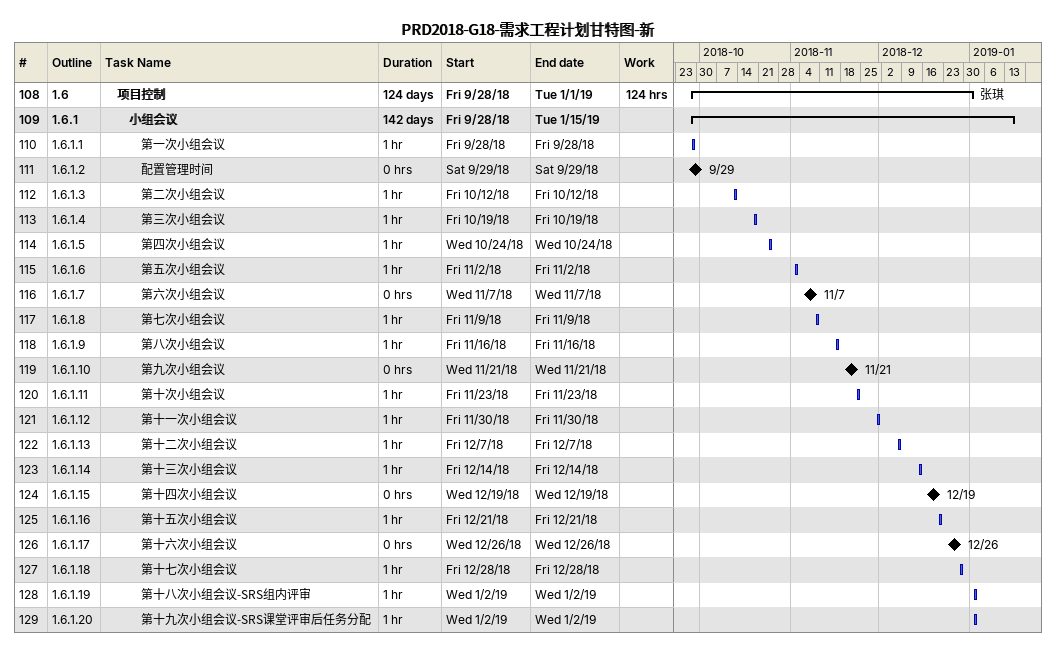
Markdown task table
PRD2018-G18-需求工程计划甘特图-新

| ID | WBS | Task | Duration | Start | Finish | Resources | Work (h) |
|---|---|---|---|---|---|---|---|
| 108 | 1.6 | **项目控制** | 124d | 2018-09-28 | 2019-01-01 | 张琪 | 124 |
| 109 | 1.6.1 | **小组会议** | 142d | 2018-09-28 | 2019-01-15 |  |  |
| 110 | 1.6.1.1 | 第一次小组会议 | 1h | 2018-09-28 | 2018-09-28 |  |  |
| 111 | 1.6.1.2 | 配置管理时间 | 0h | 2018-09-29 | 2018-09-29 |  |  |
| 112 | 1.6.1.3 | 第二次小组会议 | 1h | 2018-10-12 | 2018-10-12 |  |  |
| 113 | 1.6.1.4 | 第三次小组会议 | 1h | 2018-10-19 | 2018-10-19 |  |  |
| 114 | 1.6.1.5 | 第四次小组会议 | 1h | 2018-10-24 | 2018-10-24 |  |  |
| 115 | 1.6.1.6 | 第五次小组会议 | 1h | 2018-11-02 | 2018-11-02 |  |  |
| 116 | 1.6.1.7 | 第六次小组会议 | 0h | 2018-11-07 | 2018-11-07 |  |  |
| 117 | 1.6.1.8 | 第七次小组会议 | 1h | 2018-11-09 | 2018-11-09 |  |  |
| 118 | 1.6.1.9 | 第八次小组会议 | 1h | 2018-11-16 | 2018-11-16 |  |  |
| 119 | 1.6.1.10 | 第九次小组会议 | 0h | 2018-11-21 | 2018-11-21 |  |  |
| 120 | 1.6.1.11 | 第十次小组会议 | 1h | 2018-11-23 | 2018-11-23 |  |  |
| 121 | 1.6.1.12 | 第十一次小组会议 | 1h | 2018-11-30 | 2018-11-30 |  |  |
| 122 | 1.6.1.13 | 第十二次小组会议 | 1h | 2018-12-07 | 2018-12-07 |  |  |
| 123 | 1.6.1.14 | 第十三次小组会议 | 1h | 2018-12-14 | 2018-12-14 |  |  |
| 124 | 1.6.1.15 | 第十四次小组会议 | 0h | 2018-12-19 | 2018-12-19 |  |  |
| 125 | 1.6.1.16 | 第十五次小组会议 | 1h | 2018-12-21 | 2018-12-21 |  |  |
| 126 | 1.6.1.17 | 第十六次小组会议 | 0h | 2018-12-26 | 2018-12-26 |  |  |
| 127 | 1.6.1.18 | 第十七次小组会议 | 1h | 2018-12-28 | 2018-12-28 |  |  |
| 128 | 1.6.1.19 | 第十八次小组会议-SRS组内评审 | 1h | 2019-01-02 | 2019-01-02 |  |  |
| 129 | 1.6.1.20 | 第十九次小组会议-SRS课堂评审后任务分配 | 1h | 2019-01-02 | 2019-01-02 |  |  |
